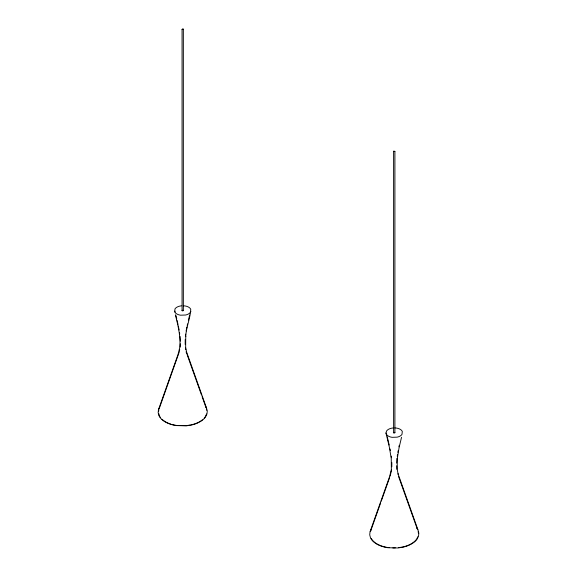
<?xml version="1.0" encoding="UTF-8"?>
<svg xmlns="http://www.w3.org/2000/svg" width="577" height="577" viewBox="0 0 577 577"><rect width="100%" height="100%" fill="white"/><g stroke="black" fill="none" stroke-linecap="round" stroke-linejoin="round"><path stroke-width="0.87" d="M180.298 343.755L180.175 347.029M391.812 466.793L391.826 462.516M185.217 339.413L185.188 344.483M396.673 463.143L396.933 458.686M158.675 411.206L158.826 409.749M206.357 407.586L186.472 351.645L186.595 352.107L185.65 347.123L185.751 336.24L185.715 336.6C186.126 327.332 190.345 318.374 190.749 309.286A8.128 4.695 0 0 0 184.928 305.925L183.219 305.781M370.189 531.367L389.598 476.624L391.35 469.469L391.249 458.585L389.41 447.42L385.991 432.988L386.561 431.019A8.475 4.897 0 0 1 391.357 428.242L393.038 427.975M185.484 335.756L185.707 334.155M397.257 456.299L397.474 454.705M179.389 351.169L179.707 349.511M391.567 469.995L390.139 476.075M186.14 330.967L186.898 327.029M397.841 452.318L398.144 450.745M187.2 325.457L187.547 323.928M398.923 446.829L399.27 445.3M188.419 320.105L189.653 315.042M401.542 437.265L399.082 447.665L397.264 458.737L397.301 458.376L397.2 469.267L398.144 474.244L398.022 473.789L417.907 529.722M182.065 29.384L182.996 28.85L183.349 29.261L183.349 310.57L182.779 310.902L182.065 310.693L182.065 29.384L183.349 29.261M182.065 310.693L182.195 310.238L183.349 310.57M393.615 151.52L393.752 151.066L394.906 151.398L394.906 432.707L394.329 433.038L393.615 432.837L393.615 151.52L394.906 151.398M393.615 432.837L393.752 432.375M179.238 351.999L159.259 408.494M158.639 409.23L178.048 354.487L179.8 347.325C180.76 336.276 177.968 325.392 175.372 314.746M370.513 531.475L380.669 502.834M381.267 501.153L389.626 477.568M190.9 311.277L190.439 312.244A8.467 4.89 0 0 1 185.635 315.02L180.522 315.193A8.128 4.695 0 0 1 174.701 311.832L175.004 308.883A8.475 4.897 0 0 1 179.808 306.098L181.488 305.839M159.497 407.564L158.473 409.72L158.163 412.685L158.935 415.606A24.104 13.913 0 0 0 176.187 425.574L186.393 425.833L191.362 425.047A25.099 14.49 0 0 0 205.607 416.818L206.977 413.947L207.28 410.983L206.516 408.054A24.104 13.913 0 0 0 205.744 406.648M206.624 413.918L205.275 416.745A24.739 14.281 0 0 1 204.229 418.094M371.393 528.986L370.023 531.857L369.72 534.821L370.484 537.75A24.104 13.913 0 0 0 387.737 547.71L397.942 547.97L402.912 547.184A25.099 14.49 0 0 0 417.157 538.961L418.527 536.083L418.837 533.126L418.065 530.198A24.104 13.913 0 0 0 416.81 528.099M417.842 536.761L416.832 538.889A24.739 14.281 0 0 1 402.789 546.989L398.707 547.638M190.424 424.982L186.335 425.631L177.947 425.516M392.829 547.948L395.36 547.861M394.769 427.918L396.478 428.069A8.128 4.695 0 0 1 402.299 431.423L401.996 434.38A8.467 4.89 0 0 1 397.185 437.157L392.072 437.33A8.128 4.695 0 0 1 386.251 433.976L385.991 432.988M389.497 547.652L387.831 547.508A23.758 13.718 0 0 1 383.871 546.693M394.545 432.296L394.906 432.707M398.541 476.429L417.286 529.001M187.294 355.136L201.503 394.993M202.109 396.687L206.032 407.708M186.991 354.292L186.147 351.761L186.256 352.179M418.101 531.691L418.476 533.134M206.364 408.833L206.739 410.276M174.86 311.118L175.105 312.056M158.711 413.392L159.274 415.555A23.758 13.718 0 0 0 160.514 417.618M387.254 436.818L389.215 445.04M175.913 315.532L176.75 318.958M177.139 320.581L178.019 324.447M390.052 448.949L390.355 450.543M178.343 326.019L179.108 329.994M185.469 348.003L185.787 349.669M391.256 456.14L391.48 457.749M179.483 332.395L179.707 334.004M180.038 336.413L180.327 341.173M396.702 465.726L396.861 469.303M383.114 546.484A23.758 13.718 0 0 1 375.331 542.856M374.718 542.394A23.758 13.718 0 0 1 371.17 538.391M176.281 425.372A23.758 13.718 0 0 1 171.564 424.347M170.821 424.124A23.758 13.718 0 0 1 162.036 419.291M202.368 419.847A24.739 14.281 0 0 1 199.729 421.65M198.993 422.061A24.739 14.281 0 0 1 191.239 424.852"/></g></svg>
